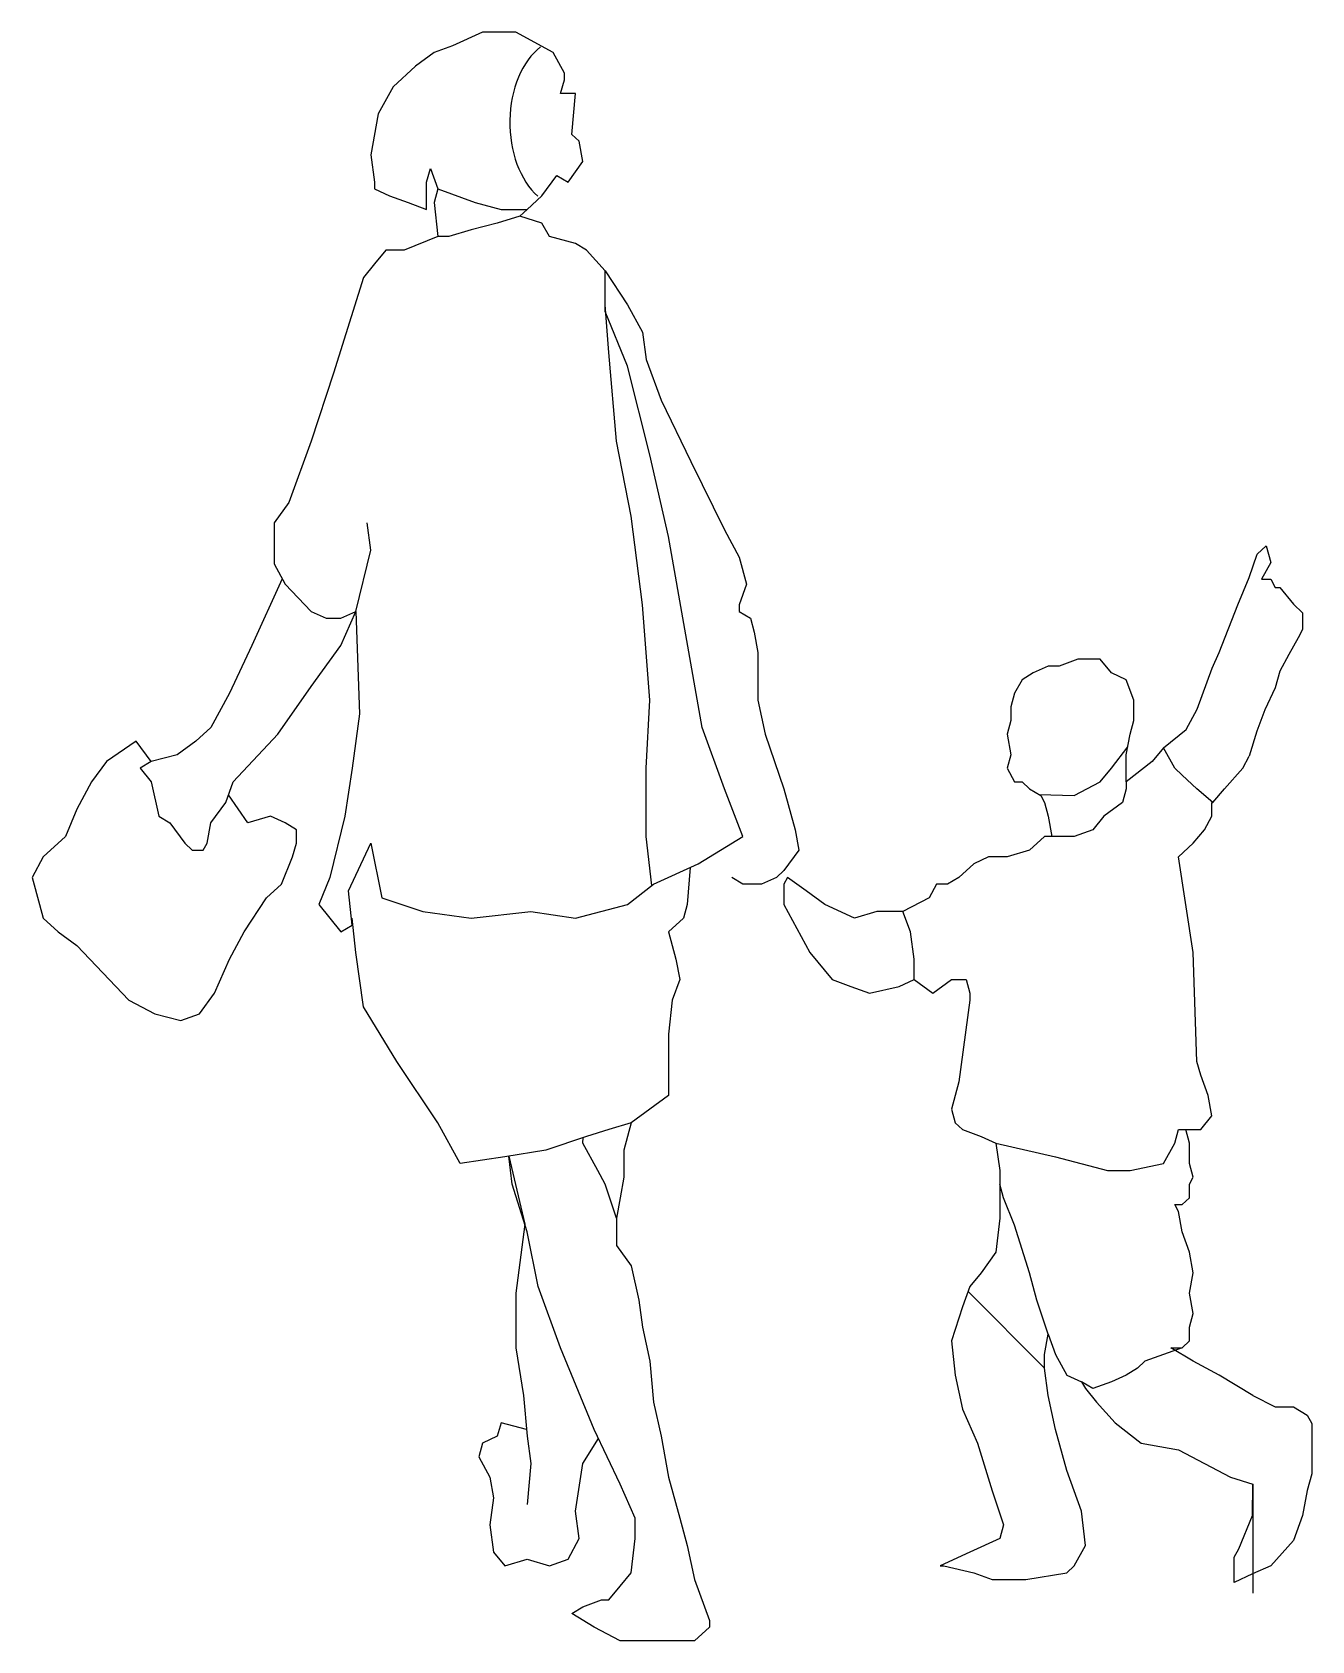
# Model space of a CAD drawing. Extents: x -0.59 to 0.9, y -0.99 to 0.89.
import ezdxf

# ---------------------------------------------------------------- set-up
doc = ezdxf.new("R2010")
doc.units = 0
doc.header["$MEASUREMENT"] = 0
doc.layers.add('C1', color=1, linetype='CONTINUOUS')

# ---------------------------------------------------------------- blocks, each defined once
blk = doc.blocks.new('MLH')
at = {"layer": 'C1'}
for p, q in [((29.1688, 7.8737), (29.1406, 7.8668)), ((29.2141, 7.8875), (29.1688, 7.8737)), ((29.265, 7.8875), (29.2141, 7.8875)), ((29.3216, 7.8668), (29.265, 7.8875)), ((29.1406, 7.8668), (29.1123, 7.853)), ((29.3386, 7.8461), (29.3216, 7.8668)), ((29.1123, 7.853), (29.0783, 7.8322)), ((29.3386, 7.8391), (29.3386, 7.8461)), ((29.0783, 7.8322), (29.0557, 7.8046)), ((29.3329, 7.8253), (29.3386, 7.8391)), ((29.3555, 7.8253), (29.3329, 7.8253)), ((29.3499, 7.7839), (29.3555, 7.8253)), ((29.0557, 7.8046), (29.0444, 7.7632)), ((29.3612, 7.777), (29.3499, 7.7839)), ((29.3668, 7.7563), (29.3612, 7.777)), ((29.0444, 7.7632), (29.0501, 7.7355)), ((29.1293, 7.7355), (29.1349, 7.7493)), ((29.1349, 7.7493), (29.1462, 7.7286)), ((29.3442, 7.7355), (29.3668, 7.7563)), ((29.0501, 7.7355), (29.0501, 7.7286)), ((29.0501, 7.7286), (29.0727, 7.7217)), ((29.1293, 7.7079), (29.1293, 7.7355)), ((29.1462, 7.7286), (29.1406, 7.7148)), ((29.1462, 7.7286), (29.2028, 7.7148)), ((29.3046, 7.7217), (29.3272, 7.7424)), ((29.3272, 7.7424), (29.3442, 7.7355)), ((29.0727, 7.7217), (29.101, 7.7148)), ((29.101, 7.7148), (29.1293, 7.7079)), ((29.1406, 7.7148), (29.1462, 7.6803)), ((29.2028, 7.7148), (29.2424, 7.7079)), ((29.282, 7.7079), (29.3046, 7.7217)), ((29.2707, 7.701), (29.2367, 7.6941)), ((29.2424, 7.7079), (29.282, 7.7079)), ((29.2707, 7.701), (29.282, 7.7079)), ((29.3046, 7.6941), (29.2707, 7.701)), ((29.1462, 7.6803), (29.0953, 7.6665)), ((29.1632, 7.6803), (29.1462, 7.6803)), ((29.1971, 7.6872), (29.1632, 7.6803)), ((29.2367, 7.6941), (29.1971, 7.6872)), ((29.3159, 7.6803), (29.3046, 7.6941)), ((29.3555, 7.6734), (29.3159, 7.6803)), ((29.067, 7.6665), (29.0501, 7.6526)), ((29.0953, 7.6665), (29.067, 7.6665)), ((29.3725, 7.6665), (29.3555, 7.6734)), ((29.4008, 7.6457), (29.3725, 7.6665)), ((29.0501, 7.6526), (29.0331, 7.6388)), ((29.4008, 7.6112), (29.4008, 7.6457)), ((29.4008, 7.6457), (29.4347, 7.6112)), ((29.4008, 7.6043), (29.4008, 7.6457)), ((29.0331, 7.6388), (28.9878, 7.5421)), ((29.4064, 7.5628), (29.4008, 7.6112)), ((29.4347, 7.549), (29.4008, 7.6043)), ((29.4347, 7.6112), (29.4573, 7.5836)), ((29.4573, 7.5836), (29.463, 7.5559)), ((29.4177, 7.4731), (29.4064, 7.5628)), ((29.4687, 7.4592), (29.4347, 7.549)), ((29.463, 7.5559), (29.4856, 7.5145)), ((28.9878, 7.5421), (28.9539, 7.4731)), ((29.4856, 7.5145), (29.5309, 7.4523)), ((28.9539, 7.4731), (28.92, 7.4109)), ((29.4404, 7.3971), (29.4177, 7.4731)), ((29.4969, 7.3763), (29.4687, 7.4592)), ((29.5309, 7.4523), (29.5818, 7.3833)), ((28.92, 7.4109), (28.8973, 7.3902)), ((28.8973, 7.3902), (28.8973, 7.3694)), ((29.0444, 7.3625), (29.0387, 7.3902)), ((29.4573, 7.3073), (29.4404, 7.3971)), ((28.8973, 7.3694), (28.8973, 7.3487)), ((29.5479, 7.1829), (29.4969, 7.3763)), ((29.5818, 7.3833), (29.6044, 7.3556)), ((29.0218, 7.3004), (29.0444, 7.3625)), ((29.6044, 7.3556), (29.6157, 7.328)), ((30.3794, 7.3349), (30.3915, 7.3585)), ((30.3915, 7.3585), (30.4053, 7.367)), ((30.4053, 7.367), (30.4123, 7.35)), ((28.8973, 7.3487), (28.9143, 7.328)), ((30.4123, 7.35), (30.3984, 7.3331)), ((28.9098, 7.3335), (28.8634, 7.2658)), ((28.9143, 7.328), (28.9539, 7.3004)), ((29.6157, 7.328), (29.6044, 7.3073)), ((30.3624, 7.3073), (30.3794, 7.3349)), ((30.3984, 7.3331), (30.4123, 7.3331)), ((30.4123, 7.3331), (30.4192, 7.3246)), ((30.4192, 7.3246), (30.4262, 7.3246)), ((30.4262, 7.3246), (30.447, 7.3077)), ((29.4687, 7.2106), (29.4573, 7.3073)), ((29.6044, 7.3073), (29.6044, 7.3004)), ((30.3341, 7.2589), (30.3624, 7.3073)), ((30.447, 7.3077), (30.4608, 7.2992)), ((28.9539, 7.3004), (28.9765, 7.2935)), ((28.9765, 7.2935), (28.9991, 7.2935)), ((28.9991, 7.2658), (29.0218, 7.3004)), ((28.9991, 7.2935), (29.0218, 7.3004)), ((29.0218, 7.3004), (29.0274, 7.1968)), ((29.6044, 7.3004), (29.6214, 7.2935)), ((29.6214, 7.2935), (29.627, 7.2796)), ((30.4608, 7.2992), (30.4608, 7.2823)), ((29.627, 7.2796), (29.6327, 7.2589)), ((30.4539, 7.2738), (30.44, 7.2568)), ((30.4608, 7.2823), (30.4539, 7.2738)), ((28.8634, 7.2658), (28.8294, 7.2175)), ((28.9539, 7.2244), (28.9991, 7.2658)), ((29.6327, 7.2589), (29.6327, 7.2106)), ((30.3232, 7.2431), (30.3341, 7.2589)), ((30.44, 7.2568), (30.4262, 7.2399)), ((30.0513, 7.2382), (30.0343, 7.2313)), ((30.0739, 7.2451), (30.0513, 7.2382)), ((30.0909, 7.2451), (30.0739, 7.2451)), ((30.1192, 7.252), (30.0909, 7.2451)), ((30.1362, 7.252), (30.1192, 7.252)), ((30.1531, 7.252), (30.1362, 7.252)), ((30.1701, 7.2382), (30.1531, 7.252)), ((30.1927, 7.2313), (30.1701, 7.2382)), ((30.3005, 7.2016), (30.3232, 7.2431)), ((30.4262, 7.2399), (30.4192, 7.223)), ((28.903, 7.176), (28.9539, 7.2244)), ((30.0343, 7.2313), (30.023, 7.2175)), ((30.204, 7.2106), (30.1927, 7.2313)), ((30.4192, 7.223), (30.4034, 7.2008)), ((28.8294, 7.2175), (28.8012, 7.1829)), ((29.463, 7.1415), (29.4687, 7.2106)), ((29.6327, 7.2106), (29.644, 7.176)), ((30.023, 7.2175), (30.0174, 7.2037)), ((30.204, 7.1899), (30.204, 7.2106)), ((29.0274, 7.1968), (29.0161, 7.1415)), ((30.0174, 7.1899), (30.0117, 7.176)), ((30.0174, 7.2037), (30.0174, 7.1899)), ((30.1984, 7.176), (30.204, 7.1899)), ((30.2836, 7.1809), (30.3005, 7.2016)), ((30.4034, 7.2008), (30.3912, 7.179)), ((28.8012, 7.1829), (28.7785, 7.1691)), ((28.8351, 7.1277), (28.903, 7.176)), ((29.5818, 7.1208), (29.5479, 7.1829)), ((29.644, 7.176), (29.6723, 7.1208)), ((30.0117, 7.176), (30.0174, 7.1553)), ((30.1927, 7.1553), (30.1984, 7.176)), ((30.2493, 7.1622), (30.2836, 7.1809)), ((30.3912, 7.179), (30.3797, 7.1537)), ((28.688, 7.1691), (28.6428, 7.1484)), ((28.7107, 7.1484), (28.688, 7.1691)), ((28.7785, 7.1691), (28.7502, 7.1553)), ((30.1701, 7.1415), (30.1949, 7.1632)), ((30.2493, 7.1622), (30.2323, 7.1484)), ((30.2663, 7.1415), (30.2493, 7.1622)), ((28.6428, 7.1484), (28.6201, 7.1277)), ((28.7107, 7.1484), (28.6937, 7.1415)), ((28.6937, 7.1415), (28.7107, 7.1277)), ((28.7502, 7.1553), (28.7107, 7.1484)), ((29.0161, 7.1415), (29.0048, 7.0931)), ((29.463, 7.0724), (29.463, 7.1415)), ((30.0174, 7.1553), (30.0117, 7.1415)), ((30.0117, 7.1415), (30.023, 7.1277)), ((30.1531, 7.1277), (30.1701, 7.1415)), ((30.1927, 7.1277), (30.1927, 7.1553)), ((30.2323, 7.1484), (30.1927, 7.1277)), ((30.2776, 7.1346), (30.2663, 7.1415)), ((30.3418, 7.1208), (30.3701, 7.1415)), ((30.3701, 7.1415), (30.3797, 7.1537)), ((28.6201, 7.1277), (28.5975, 7.1001)), ((28.7107, 7.1277), (28.722, 7.0931)), ((28.8238, 7.107), (28.8351, 7.1277)), ((30.023, 7.1277), (30.0343, 7.1277)), ((30.0343, 7.1277), (30.0456, 7.1208)), ((30.1135, 7.1139), (30.1531, 7.1277)), ((30.1927, 7.1277), (30.1927, 7.1208)), ((30.3002, 7.1208), (30.2776, 7.1346)), ((28.8577, 7.0862), (28.828, 7.1147)), ((29.6101, 7.0724), (29.5818, 7.1208)), ((29.6723, 7.1208), (29.6893, 7.0793)), ((30.0456, 7.1208), (30.0626, 7.1139)), ((30.0602, 7.1149), (30.1135, 7.1139)), ((30.0626, 7.1139), (30.0683, 7.107)), ((30.1927, 7.1208), (30.1871, 7.107)), ((30.3245, 7.107), (30.3002, 7.1208)), ((30.3245, 7.107), (30.3418, 7.1208)), ((28.5975, 7.1001), (28.5805, 7.0724)), ((28.722, 7.0931), (28.7389, 7.0862)), ((28.8012, 7.0862), (28.8238, 7.107)), ((28.8917, 7.0931), (28.8577, 7.0862)), ((28.9143, 7.0862), (28.8917, 7.0931)), ((29.0048, 7.0931), (28.9822, 7.031)), ((30.0683, 7.107), (30.0739, 7.0931)), ((30.0739, 7.0931), (30.0796, 7.0724)), ((30.1588, 7.0931), (30.1418, 7.0793)), ((30.1871, 7.107), (30.1588, 7.0931)), ((30.3115, 7.0793), (30.3228, 7.0931)), ((30.3228, 7.107), (30.3245, 7.107)), ((30.3228, 7.0931), (30.3228, 7.107)), ((28.7389, 7.0862), (28.7616, 7.0655)), ((28.7955, 7.0655), (28.8012, 7.0862)), ((28.9313, 7.0793), (28.9143, 7.0862)), ((28.9313, 7.0655), (28.9313, 7.0793)), ((29.6893, 7.0793), (29.6949, 7.0586)), ((30.1418, 7.0793), (30.1135, 7.0724)), ((30.2945, 7.0655), (30.3115, 7.0793)), ((28.5805, 7.0724), (28.5466, 7.0517)), ((28.7616, 7.0655), (28.7729, 7.0586)), ((28.7729, 7.0586), (28.7898, 7.0586)), ((28.7898, 7.0586), (28.7955, 7.0655)), ((28.9256, 7.0517), (28.9313, 7.0655)), ((29.0105, 7.0172), (29.0444, 7.0655)), ((29.0444, 7.0655), (29.0614, 7.0103)), ((29.4715, 7.0226), (29.463, 7.0724)), ((29.5422, 7.0448), (29.6101, 7.0724)), ((29.6949, 7.0586), (29.6723, 7.0379)), ((30.0456, 7.0586), (30.0117, 7.0517)), ((30.0683, 7.0724), (30.0456, 7.0586)), ((30.0966, 7.0724), (30.0683, 7.0724)), ((30.1135, 7.0724), (30.0966, 7.0724)), ((30.1135, 7.0724), (30.1135, 7.0724)), ((30.2719, 7.0517), (30.2945, 7.0655)), ((28.5466, 7.0517), (28.5296, 7.031)), ((28.9086, 7.0241), (28.9256, 7.0517)), ((29.4743, 7.0241), (29.5422, 7.0448)), ((29.9608, 7.0448), (29.9382, 7.031)), ((29.9834, 7.0517), (29.9608, 7.0448)), ((30.0117, 7.0517), (29.9834, 7.0517)), ((30.2945, 6.955), (30.2719, 7.0517)), ((28.5296, 7.031), (28.5409, 7.0034)), ((28.9822, 7.031), (28.9652, 7.0034)), ((29.5299, 7.041), (29.5252, 7.0034)), ((29.6101, 7.0241), (29.5931, 7.031)), ((29.661, 7.031), (29.6384, 7.0241)), ((29.6723, 7.0379), (29.661, 7.031)), ((29.678, 7.031), (29.6723, 7.0241)), ((29.7062, 7.0172), (29.678, 7.031)), ((29.9382, 7.031), (29.9212, 7.0241)), ((28.8521, 6.9757), (28.886, 7.0103)), ((28.886, 7.0103), (28.9086, 7.0241)), ((29.0161, 6.9826), (29.0105, 7.0172)), ((29.0614, 7.0103), (29.1236, 6.9964)), ((29.4347, 7.0034), (29.4743, 7.0241)), ((29.6384, 7.0241), (29.6101, 7.0241)), ((29.6723, 7.0241), (29.6723, 7.0034)), ((29.7345, 7.0034), (29.7062, 7.0172)), ((29.8929, 7.0103), (29.8533, 6.9964)), ((29.9042, 7.0241), (29.8929, 7.0103)), ((29.9212, 7.0241), (29.9042, 7.0241)), ((28.5409, 7.0034), (28.5466, 6.9895)), ((28.9652, 7.0034), (28.9822, 6.9895)), ((29.1236, 6.9964), (29.1971, 6.9895)), ((29.1971, 6.9895), (29.2876, 6.9964)), ((29.2876, 6.9964), (29.3555, 6.9895)), ((29.3555, 6.9895), (29.4347, 7.0034)), ((29.5252, 7.0034), (29.5196, 6.9895)), ((29.6723, 7.0034), (29.7119, 6.955)), ((29.7798, 6.9895), (29.7345, 7.0034)), ((29.8137, 6.9964), (29.7798, 6.9895)), ((29.8533, 6.9964), (29.8137, 6.9964)), ((29.8646, 6.9757), (29.8533, 6.9964)), ((28.5466, 6.9895), (28.5692, 6.9757)), ((28.9822, 6.9895), (28.9991, 6.9757)), ((28.9991, 6.9757), (29.0161, 6.9826)), ((29.0218, 6.955), (29.0161, 6.9895)), ((29.5196, 6.9895), (29.4969, 6.9757)), ((28.5692, 6.9757), (28.5975, 6.9619)), ((28.5975, 6.9619), (28.6767, 6.9066)), ((28.8294, 6.9481), (28.8521, 6.9757)), ((29.4969, 6.9757), (29.5026, 6.9619)), ((29.5026, 6.9619), (29.5083, 6.9481)), ((29.8703, 6.9481), (29.8646, 6.9757)), ((28.8068, 6.9136), (28.8294, 6.9481)), ((29.0331, 6.8997), (29.0218, 6.955)), ((29.5083, 6.9481), (29.5139, 6.9274)), ((29.7119, 6.955), (29.7458, 6.9274)), ((29.8703, 6.9274), (29.8703, 6.9481)), ((30.3002, 6.8445), (30.2945, 6.955)), ((28.7842, 6.8928), (28.8068, 6.9136)), ((29.5139, 6.9274), (29.5026, 6.9066)), ((29.7458, 6.9274), (29.7741, 6.9205)), ((29.7741, 6.9205), (29.8024, 6.9136)), ((29.8024, 6.9136), (29.8477, 6.9205)), ((29.8477, 6.9205), (29.8703, 6.9274)), ((29.8703, 6.9274), (29.8986, 6.9136)), ((29.8986, 6.9136), (29.9269, 6.9274)), ((29.9269, 6.9274), (29.9382, 6.9274)), ((29.9382, 6.9274), (29.9495, 6.9274)), ((29.9495, 6.9274), (29.9551, 6.9136)), ((29.9551, 6.9136), (29.9551, 6.9066)), ((28.6767, 6.9066), (28.7163, 6.8928)), ((29.084, 6.8445), (29.0331, 6.8997)), ((29.5026, 6.9066), (29.4969, 6.8721)), ((29.9551, 6.9066), (29.9382, 6.8238)), ((28.7163, 6.8928), (28.7559, 6.8859)), ((28.7559, 6.8859), (28.7842, 6.8928)), ((29.4969, 6.8721), (29.4969, 6.8514)), ((29.4969, 6.8514), (29.4969, 6.8307)), ((29.1462, 6.7823), (29.084, 6.8445)), ((29.4969, 6.8307), (29.4969, 6.8099)), ((30.3059, 6.8307), (30.3002, 6.8445)), ((30.3172, 6.8099), (30.3059, 6.8307)), ((29.9382, 6.8238), (29.9269, 6.7961)), ((29.4969, 6.8099), (29.4687, 6.7961)), ((30.3228, 6.7892), (30.3172, 6.8099)), ((29.1802, 6.7409), (29.1462, 6.7823)), ((29.4404, 6.7823), (29.4064, 6.7754)), ((29.4404, 6.7823), (29.4291, 6.7547)), ((29.4687, 6.7961), (29.4404, 6.7823)), ((29.9269, 6.7961), (29.9325, 6.7823)), ((29.9325, 6.7823), (29.9438, 6.7754)), ((30.3059, 6.7754), (30.3228, 6.7892)), ((29.3725, 6.7685), (29.3103, 6.7547)), ((29.3668, 6.7616), (29.3671, 6.7673)), ((29.4064, 6.7754), (29.3725, 6.7685)), ((29.9438, 6.7754), (29.9721, 6.7685)), ((29.9721, 6.7685), (29.9947, 6.7616)), ((30.2663, 6.7616), (30.2719, 6.7754)), ((30.2719, 6.7754), (30.2945, 6.7754)), ((30.2889, 6.7616), (30.2832, 6.7754)), ((30.2945, 6.7754), (30.3059, 6.7754)), ((29.3103, 6.7547), (29.248, 6.7478)), ((29.3895, 6.734), (29.3668, 6.7616)), ((29.4291, 6.7547), (29.4291, 6.7271)), ((29.9947, 6.7616), (30.0004, 6.734)), ((29.9947, 6.7616), (30.0852, 6.7478)), ((30.2493, 6.7409), (30.2663, 6.7616)), ((30.2889, 6.7409), (30.2889, 6.7616)), ((29.248, 6.7478), (29.1802, 6.7409)), ((29.2544, 6.7485), (29.2783, 6.6796)), ((29.2594, 6.7201), (29.2544, 6.7485)), ((29.4008, 6.7201), (29.3895, 6.734)), ((30.0004, 6.734), (30.0004, 6.7063)), ((30.0852, 6.7478), (30.1644, 6.734)), ((30.1644, 6.734), (30.1984, 6.734)), ((30.1984, 6.734), (30.2493, 6.7409)), ((30.2945, 6.7271), (30.2889, 6.7409)), ((29.282, 6.6718), (29.2594, 6.7201)), ((29.4177, 6.6856), (29.4008, 6.7201)), ((29.4291, 6.7271), (29.4234, 6.7063)), ((30.006, 6.7063), (30.0004, 6.7201)), ((30.2889, 6.7201), (30.2945, 6.7271)), ((30.2889, 6.7063), (30.2889, 6.7201)), ((29.4234, 6.7063), (29.4177, 6.6856)), ((30.0004, 6.7063), (30.0004, 6.6856)), ((30.023, 6.6787), (30.006, 6.7063)), ((30.2776, 6.6994), (30.2889, 6.7063)), ((29.4177, 6.6856), (29.4177, 6.658)), ((30.0004, 6.6856), (29.9947, 6.6511)), ((30.2663, 6.6994), (30.2719, 6.6994)), ((30.2719, 6.6925), (30.2663, 6.6994)), ((30.2719, 6.6994), (30.2776, 6.6994)), ((30.2776, 6.6718), (30.2719, 6.6925)), ((29.2783, 6.6796), (29.265, 6.6096)), ((29.299, 6.6165), (29.282, 6.6718)), ((30.0456, 6.6304), (30.023, 6.6787)), ((30.2889, 6.6511), (30.2776, 6.6718)), ((29.4177, 6.658), (29.4404, 6.6373)), ((29.9947, 6.6511), (29.9721, 6.6304)), ((30.2945, 6.6304), (30.2889, 6.6511)), ((29.4404, 6.6373), (29.4517, 6.6027)), ((29.9721, 6.6304), (29.9551, 6.6165)), ((30.057, 6.6027), (30.0456, 6.6304)), ((30.2889, 6.6096), (30.2945, 6.6304)), ((29.265, 6.6096), (29.265, 6.5544)), ((29.3329, 6.5544), (29.299, 6.6165)), ((29.4517, 6.6027), (29.4573, 6.5751)), ((29.9551, 6.6165), (29.9438, 6.5958)), ((30.0683, 6.5336), (29.9522, 6.6112)), ((30.0739, 6.5682), (30.057, 6.6027)), ((30.2945, 6.5889), (30.2889, 6.6096)), ((29.9438, 6.5958), (29.9269, 6.5613)), ((30.2889, 6.5751), (30.2945, 6.5889)), ((29.4573, 6.5751), (29.4687, 6.5406)), ((30.2889, 6.5613), (30.2889, 6.5751)), ((29.265, 6.5544), (29.2763, 6.506)), ((29.3838, 6.4715), (29.3329, 6.5544)), ((29.9269, 6.5613), (29.9325, 6.5267)), ((30.0683, 6.5475), (30.0739, 6.5682)), ((30.0739, 6.5682), (30.0852, 6.5475)), ((30.2776, 6.5544), (30.221, 6.5406)), ((30.2606, 6.5544), (30.2776, 6.5544)), ((30.2945, 6.5406), (30.2606, 6.5544)), ((30.2776, 6.5544), (30.2889, 6.5613)), ((29.4687, 6.5406), (29.4743, 6.4991)), ((30.0683, 6.5336), (30.0683, 6.5475)), ((30.0852, 6.5475), (30.1022, 6.5267)), ((30.221, 6.5406), (30.2097, 6.5336)), ((30.3341, 6.5267), (30.2945, 6.5406)), ((29.9325, 6.5267), (29.9438, 6.4922)), ((30.0739, 6.506), (30.0683, 6.5336)), ((30.1022, 6.5267), (30.1248, 6.5198)), ((30.1927, 6.5267), (30.1701, 6.5198)), ((30.2097, 6.5336), (30.1927, 6.5267)), ((30.385, 6.506), (30.3341, 6.5267)), ((29.2763, 6.506), (29.282, 6.4646)), ((30.0852, 6.4715), (30.0739, 6.506)), ((30.1418, 6.5129), (30.1248, 6.5198)), ((30.1248, 6.5198), (30.1305, 6.5129)), ((30.1305, 6.5129), (30.1475, 6.4991)), ((30.1701, 6.5198), (30.1418, 6.5129)), ((30.385, 6.506), (30.4192, 6.4945)), ((29.4743, 6.4991), (29.4856, 6.4646)), ((29.9438, 6.4922), (29.9665, 6.4577)), ((30.1475, 6.4991), (30.1758, 6.4784)), ((30.4192, 6.4945), (30.447, 6.4945)), ((30.447, 6.4945), (30.4678, 6.486)), ((29.2424, 6.4784), (29.2367, 6.4646)), ((29.2811, 6.4714), (29.2424, 6.4784)), ((30.1758, 6.4784), (30.2153, 6.4577)), ((30.4678, 6.486), (30.4747, 6.4775)), ((30.4747, 6.4775), (30.4747, 6.4521)), ((29.2141, 6.4577), (29.2084, 6.4439)), ((29.2367, 6.4646), (29.2141, 6.4577)), ((29.282, 6.4646), (29.2876, 6.4369)), ((29.3668, 6.4369), (29.3903, 6.4624)), ((29.4234, 6.4162), (29.3838, 6.4715)), ((29.4856, 6.4646), (29.4969, 6.4231)), ((29.9665, 6.4577), (29.9891, 6.4093)), ((30.1022, 6.43), (30.0852, 6.4715)), ((30.2153, 6.4577), (30.2719, 6.4508)), ((29.2084, 6.4439), (29.2254, 6.4231)), ((30.2719, 6.4508), (30.3115, 6.4369)), ((30.4747, 6.4521), (30.4747, 6.4267)), ((29.2254, 6.4231), (29.2311, 6.4024)), ((29.2876, 6.4369), (29.282, 6.3955)), ((29.3555, 6.3886), (29.3668, 6.4369)), ((29.4969, 6.4231), (29.5139, 6.3817)), ((30.1248, 6.3886), (30.1022, 6.43)), ((30.3115, 6.4369), (30.3511, 6.4231)), ((30.3511, 6.4231), (30.385, 6.4162)), ((30.4747, 6.4267), (30.4678, 6.4098)), ((29.446, 6.3817), (29.4234, 6.4162)), ((29.9891, 6.4093), (30.006, 6.3748)), ((30.3845, 6.3844), (30.385, 6.4162)), ((30.385, 6.4162), (30.385, 6.4093)), ((30.385, 6.4162), (30.385, 6.4162)), ((30.385, 6.4162), (30.385, 6.4162)), ((30.385, 6.4093), (30.385, 6.3955)), ((30.4678, 6.4098), (30.4608, 6.3844)), ((29.2311, 6.4024), (29.2254, 6.3748)), ((30.385, 6.3955), (30.385, 6.361)), ((29.2254, 6.3748), (29.2311, 6.3471)), ((29.3612, 6.361), (29.3555, 6.3886)), ((29.446, 6.361), (29.446, 6.3817)), ((29.5139, 6.3817), (29.5252, 6.3541)), ((30.006, 6.3748), (30.0004, 6.361)), ((30.1305, 6.3541), (30.1248, 6.3886)), ((30.3637, 6.3505), (30.3845, 6.3844)), ((30.4608, 6.3844), (30.447, 6.3589)), ((29.3442, 6.3402), (29.3612, 6.361)), ((29.4404, 6.3264), (29.446, 6.361)), ((30.0004, 6.361), (29.9551, 6.3471)), ((30.385, 6.361), (30.385, 6.3126)), ((30.447, 6.3589), (30.4123, 6.3335)), ((29.2311, 6.3471), (29.248, 6.3333)), ((29.5252, 6.3541), (29.5365, 6.3195)), ((29.9551, 6.3471), (29.9099, 6.3333)), ((30.1135, 6.3333), (30.1305, 6.3541)), ((30.3568, 6.342), (30.3637, 6.3505)), ((30.3568, 6.3166), (30.3568, 6.342)), ((29.248, 6.3333), (29.282, 6.3402)), ((29.282, 6.3402), (29.3159, 6.3333)), ((29.3159, 6.3333), (29.3442, 6.3402)), ((29.4234, 6.3126), (29.4404, 6.3264)), ((29.9099, 6.3333), (29.9155, 6.3333)), ((29.9155, 6.3333), (29.9608, 6.3264)), ((29.9608, 6.3264), (29.9891, 6.3195)), ((30.04, 6.3195), (30.1022, 6.3264)), ((30.1022, 6.3264), (30.1135, 6.3333)), ((30.3845, 6.3251), (30.3568, 6.3166)), ((30.4123, 6.3335), (30.3845, 6.3251)), ((30.4123, 6.3335), (30.4123, 6.3335)), ((29.4064, 6.2988), (29.4234, 6.3126)), ((29.5365, 6.3195), (29.5592, 6.2781)), ((29.9891, 6.3195), (30.04, 6.3195)), ((30.385, 6.3126), (30.385, 6.3057)), ((29.3668, 6.2919), (29.3951, 6.2988)), ((29.3951, 6.2988), (29.4064, 6.2988)), ((29.3499, 6.285), (29.3668, 6.2919)), ((29.3838, 6.2712), (29.3499, 6.285)), ((29.5592, 6.2781), (29.5592, 6.2712)), ((29.4234, 6.2574), (29.3838, 6.2712)), ((29.5592, 6.2712), (29.5365, 6.2574)), ((29.4856, 6.2574), (29.4234, 6.2574)), ((29.5026, 6.2574), (29.4856, 6.2574)), ((29.5196, 6.2574), (29.5026, 6.2574)), ((29.5365, 6.2574), (29.5196, 6.2574))]:
    blk.add_line(p, q, dxfattribs=at)
blk.add_arc((29.3421, 7.7958), 0.0864, 117.2612, 239.6112, dxfattribs=at)

msp = doc.modelspace()

# ---------------------------------------------------------------- block references
at = {"layer": 'C1', "xscale": 0.7680000000000001, "yscale": 1.152, "zscale": 0.7680000000000001}
msp.add_blockref('MLH', (-22.5054, -8.1955), dxfattribs=at)

doc.saveas('drawing.dxf')
